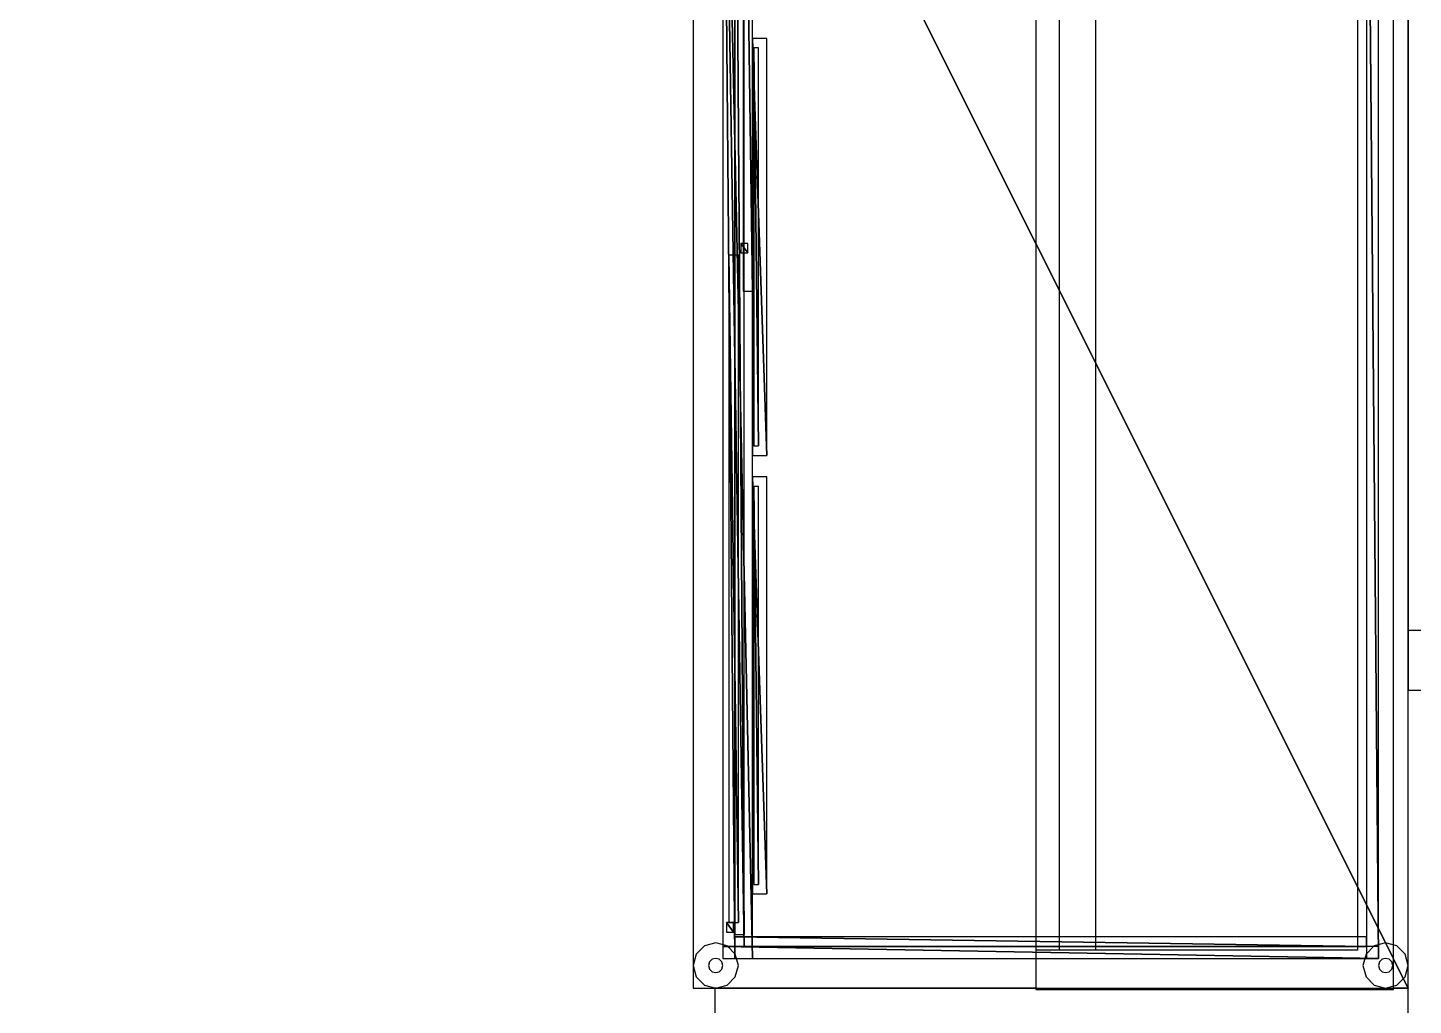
# Model space of a CAD drawing. Units: millimetres at full size, sheet at 1:50. Extents: x -9750 to 9750, y -6680 to 6675.
# Drawn here: x -862 to 300, y 2721 to 3541 of the extents above; entities that cross this region are included whole.
import ezdxf

# ---------------------------------------------------------------- set-up
doc = ezdxf.new("R2010")
doc.units = ezdxf.units.MM
doc.header["$LTSCALE"] = 50
for name, color, linetype in [('0-6_壁', 4, 'Continuous'), ('0-7_建具', 7, 'Continuous'), ('0-9_部品実装', 7, 'Continuous'), ('0-A_汎用オブジェクト（実装）', 4, 'Continuous')]:
    doc.layers.add(name, color=color, linetype=linetype)

msp = doc.modelspace()

# ---------------------------------------------------------------- wipeouts: each hides what was drawn before it
msp.add_wipeout([(-3365.77, 3792.05), (-3365.77, -1764.95), (296.23, -1764.95), (296.23, -1764.95)])

# ---------------------------------------------------------------- next in the draw order: wipeouts: each hides what was drawn before it
msp.add_wipeout([(-3365.77, 3792.05), (296.23, -1764.95), (296.23, 3792.05), (296.23, 3792.05)])

# ---------------------------------------------------------------- next in the draw order: linework, layer by layer
at = {"layer": '0-A_汎用オブジェクト（実装）'}
for p, q in [((-303.77, 3935.05), (-303.77, 2735.05)), ((-303.77, 3935.05), (-303.77, 2735.05)), ((-278.77, 3910.05), (-278.77, 2760.05)), ((-278.77, 3910.05), (-278.77, 2760.05)), ((-278.77, 3910.05), (-278.77, 2760.05)), ((-268.77, 2760.05), (-268.77, 3910.05)), ((-268.77, 2760.05), (-268.77, 3910.05)), ((-278.77, 3900.05), (-278.77, 2770.05)), ((-260.77, 2770.05), (-260.77, 3900.05)), ((-268.77, 3890.05), (-268.77, 2780.05)), ((-268.77, 3890.05), (-268.77, 2780.05)), ((-260.77, 2780.05), (-260.77, 3890.05)), ((-260.77, 2780.05), (-260.77, 3890.05)), ((-261.77, 3880.05), (-261.77, 3320.05)), ((-261.77, 3880.05), (-261.77, 3320.05)), ((-253.77, 3320.05), (-253.77, 3880.05)), ((-253.77, 3320.05), (-253.77, 3880.05)), ((-253.77, 3532.05), (-253.77, 3182.05)), ((-253.77, 3532.05), (-253.77, 3182.05)), ((-241.77, 3532.05), (-253.77, 3532.05)), ((-241.77, 3532.05), (-253.77, 3532.05)), ((-248.77, 3524.05), (-252.77, 3524.05)), ((-248.77, 3524.05), (-252.77, 3524.05)), ((-252.77, 3524.05), (-252.77, 3190.05)), ((-252.77, 3524.05), (-252.77, 3190.05)), ((-248.77, 3190.05), (-248.77, 3524.05)), ((-248.77, 3190.05), (-248.77, 3524.05)), ((-241.77, 3182.05), (-241.77, 3532.05)), ((-241.77, 3182.05), (-241.77, 3532.05)), ((-263.77, 3360.05), (-263.77, 3352.05)), ((-263.77, 3360.05), (-263.77, 3352.05)), ((-257.77, 3360.05), (-263.77, 3360.05)), ((-257.77, 3360.05), (-263.77, 3360.05)), ((-257.77, 3352.05), (-257.77, 3360.05)), ((-257.77, 3352.05), (-257.77, 3360.05)), ((-265.77, 3350.05), (-273.77, 3350.05)), ((-265.77, 3350.05), (-273.77, 3350.05)), ((-273.77, 3350.05), (-273.77, 2790.05)), ((-273.77, 3350.05), (-273.77, 2790.05)), ((-265.77, 2790.05), (-265.77, 3350.05)), ((-265.77, 2790.05), (-265.77, 3350.05)), ((-263.77, 3352.05), (-257.77, 3352.05)), ((-263.77, 3352.05), (-257.77, 3352.05)), ((-261.77, 3320.05), (-253.77, 3320.05)), ((-261.77, 3320.05), (-253.77, 3320.05)), ((-252.77, 3190.05), (-248.77, 3190.05)), ((-252.77, 3190.05), (-248.77, 3190.05)), ((-253.77, 3182.05), (-241.77, 3182.05)), ((-253.77, 3182.05), (-241.77, 3182.05)), ((-253.77, 3164.05), (-253.77, 2814.05)), ((-241.77, 3164.05), (-253.77, 3164.05)), ((-248.77, 3156.05), (-252.77, 3156.05)), ((-252.77, 3156.05), (-252.77, 2822.05)), ((-269.77, 2790.05), (-275.77, 2790.05)), ((-269.77, 2790.05), (-275.77, 2790.05)), ((-275.77, 2790.05), (-275.77, 2782.05)), ((-275.77, 2790.05), (-275.77, 2782.05)), ((-273.77, 2790.05), (-265.77, 2790.05)), ((-273.77, 2790.05), (-265.77, 2790.05)), ((-269.77, 2782.05), (-269.77, 2790.05)), ((-275.77, 2782.05), (-269.77, 2782.05)), ((-268.77, 2780.05), (-260.77, 2780.05)), ((-268.77, 2780.05), (-260.77, 2780.05)), ((-294.27, 2770.5), (-301.22, 2763.55)), ((-294.27, 2770.5), (-301.22, 2763.55)), ((-284.77, 2773.05), (-294.27, 2770.5)), ((-284.77, 2773.05), (-294.27, 2770.5)), ((-275.27, 2770.5), (-284.77, 2773.05)), ((-278.77, 2770.05), (-278.77, 2760.05)), ((-278.77, 2770.05), (-278.77, 2760.05)), ((-301.22, 2763.55), (-303.77, 2754.05)), ((-301.22, 2763.55), (-303.77, 2754.05)), ((-289.96, 2757.05), (-290.77, 2754.05)), ((-287.77, 2759.25), (-289.96, 2757.05)), ((-287.77, 2759.25), (-289.96, 2757.05)), ((-284.77, 2760.05), (-287.77, 2759.25)), ((-284.77, 2760.05), (-287.77, 2759.25)), ((-281.77, 2759.25), (-284.77, 2760.05)), ((-281.77, 2759.25), (-284.77, 2760.05)), ((-279.57, 2757.05), (-281.77, 2759.25)), ((-279.57, 2757.05), (-281.77, 2759.25)), ((-278.77, 2754.05), (-279.57, 2757.05)), ((-278.77, 2754.05), (-279.57, 2757.05)), ((-278.77, 2760.05), (-268.77, 2760.05)), ((-278.77, 2760.05), (-268.77, 2760.05)), ((-265.77, 2754.05), (-268.31, 2763.55)), ((-303.77, 2754.05), (-301.22, 2744.55)), ((-303.77, 2754.05), (-301.22, 2744.55)), ((-301.22, 2744.55), (-294.27, 2737.6)), ((-301.22, 2744.55), (-294.27, 2737.6)), ((-287.77, 2748.85), (-284.77, 2748.05)), ((-284.77, 2748.05), (-281.77, 2748.85)), ((-284.77, 2748.05), (-281.77, 2748.85)), ((-281.77, 2748.85), (-279.57, 2751.05)), ((-281.77, 2748.85), (-279.57, 2751.05)), ((-279.57, 2751.05), (-278.77, 2754.05)), ((-279.57, 2751.05), (-278.77, 2754.05)), ((-268.31, 2744.55), (-265.77, 2754.05))]:
    msp.add_line(p, q, dxfattribs=at)
for points in [[(-278.77, 3910.05), (-268.77, 2760.05), (-268.77, 3910.05)], [(-278.77, 3910.05), (-278.77, 2760.05), (-268.77, 2760.05)], [(-278.77, 3910.05), (-278.77, 2760.05), (-253.77, 2760.05)], [(-278.77, 3910.05), (-253.77, 2760.05), (-253.77, 3910.05)], [(-278.77, 3910.05), (-278.77, 2760.05), (-253.77, 2760.05)], [(-278.77, 3910.05), (-253.77, 2760.05), (-253.77, 3910.05)], [(-278.77, 3910.05), (-268.77, 2760.05), (-268.77, 3910.05)], [(-278.77, 3910.05), (-278.77, 2760.05), (-268.77, 2760.05)], [(-278.77, 3900.05), (-260.77, 2770.05), (-260.77, 3900.05)], [(-278.77, 3900.05), (-278.77, 2770.05), (-260.77, 2770.05)], [(-278.77, 3900.05), (-278.77, 2770.05), (-260.77, 2770.05)], [(-278.77, 3900.05), (-260.77, 2770.05), (-260.77, 3900.05)], [(-268.77, 3890.05), (-268.77, 2780.05), (-260.77, 2780.05)], [(-268.77, 3890.05), (-260.77, 2780.05), (-260.77, 3890.05)], [(-268.77, 3890.05), (-260.77, 2780.05), (-260.77, 3890.05)], [(-268.77, 3890.05), (-268.77, 2780.05), (-260.77, 2780.05)], [(-268.77, 3890.05), (-268.77, 2780.05), (-260.77, 2780.05)], [(-268.77, 3890.05), (-260.77, 2780.05), (-260.77, 3890.05)], [(-260.77, 3890.05), (-268.77, 3890.05), (-268.77, 2780.05), (-260.77, 2780.05), (-268.77, 3890.05), (-260.77, 2780.05)], [(-261.77, 3880.05), (-261.77, 3320.05), (-253.77, 3320.05)], [(-261.77, 3880.05), (-253.77, 3320.05), (-253.77, 3880.05)], [(-261.77, 3880.05), (-261.77, 3320.05), (-253.77, 3320.05)], [(-261.77, 3880.05), (-253.77, 3320.05), (-253.77, 3880.05)], [(-253.77, 3532.05), (-253.77, 3182.05), (-241.77, 3182.05)], [(-253.77, 3532.05), (-241.77, 3182.05), (-241.77, 3532.05)], [(-253.77, 3532.05), (-241.77, 3182.05), (-241.77, 3532.05)], [(-253.77, 3532.05), (-253.77, 3182.05), (-241.77, 3182.05)], [(-252.77, 3524.05), (-248.77, 3190.05), (-248.77, 3524.05)], [(-252.77, 3524.05), (-252.77, 3190.05), (-248.77, 3190.05)], [(-252.77, 3524.05), (-248.77, 3190.05), (-248.77, 3524.05)], [(-252.77, 3524.05), (-252.77, 3190.05), (-248.77, 3190.05)], [(-263.77, 3360.05), (-257.77, 3352.05), (-257.77, 3360.05)], [(-263.77, 3360.05), (-263.77, 3352.05), (-257.77, 3352.05)], [(-263.77, 3360.05), (-257.77, 3352.05), (-257.77, 3360.05)], [(-263.77, 3360.05), (-263.77, 3352.05), (-257.77, 3352.05)], [(-273.77, 3350.05), (-265.77, 2790.05), (-265.77, 3350.05)], [(-273.77, 3350.05), (-273.77, 2790.05), (-265.77, 2790.05)], [(-273.77, 3350.05), (-265.77, 2790.05), (-265.77, 3350.05)], [(-273.77, 3350.05), (-273.77, 2790.05), (-265.77, 2790.05)], [(-253.77, 3164.05), (-253.77, 2814.05), (-241.77, 2814.05)], [(-253.77, 3164.05), (-241.77, 2814.05), (-241.77, 3164.05)], [(-253.77, 3164.05), (-241.77, 2814.05), (-241.77, 3164.05)], [(-253.77, 3164.05), (-253.77, 2814.05), (-241.77, 2814.05)], [(-252.77, 3156.05), (-252.77, 2822.05), (-248.77, 2822.05)], [(-252.77, 3156.05), (-248.77, 2822.05), (-248.77, 3156.05)], [(-252.77, 3156.05), (-252.77, 2822.05), (-248.77, 2822.05)], [(-252.77, 3156.05), (-248.77, 2822.05), (-248.77, 3156.05)], [(-275.77, 2790.05), (-275.77, 2782.05), (-269.77, 2782.05)], [(-275.77, 2790.05), (-269.77, 2782.05), (-269.77, 2790.05)], [(-275.77, 2790.05), (-269.77, 2782.05), (-269.77, 2790.05)], [(-275.77, 2790.05), (-275.77, 2782.05), (-269.77, 2782.05)]]:
    msp.add_lwpolyline(points, close=True, dxfattribs=at)
for points in [[(-278.77, 3910.05), (-278.77, 2760.05), (-253.77, 2760.05)], [(-278.77, 2760.05), (-253.77, 2760.05), (-253.77, 3910.05)], [(-253.77, 2760.05), (-253.77, 3910.05), (-278.77, 3910.05)], [(-278.77, 3900.05), (-278.77, 2770.05), (-260.77, 2770.05)], [(-278.77, 2770.05), (-260.77, 2770.05), (-260.77, 3900.05)], [(-260.77, 3890.05), (-268.77, 3890.05), (-268.77, 2780.05)], [(-268.77, 3890.05), (-268.77, 2780.05), (-260.77, 2780.05)], [(-268.77, 2780.05), (-260.77, 2780.05), (-260.77, 3890.05)], [(-260.77, 2780.05), (-260.77, 3890.05), (-268.77, 3890.05)], [(-253.77, 3164.05), (-253.77, 2814.05), (-241.77, 2814.05)], [(-253.77, 2814.05), (-241.77, 2814.05), (-241.77, 3164.05)], [(-241.77, 2814.05), (-241.77, 3164.05), (-253.77, 3164.05)], [(-252.77, 3156.05), (-252.77, 2822.05), (-248.77, 2822.05)], [(-252.77, 2822.05), (-248.77, 2822.05), (-248.77, 3156.05)], [(-248.77, 2822.05), (-248.77, 3156.05), (-252.77, 3156.05)], [(-275.77, 2782.05), (-269.77, 2782.05), (-269.77, 2790.05)], [(-268.31, 2763.55), (-275.27, 2770.5), (-284.77, 2773.05)], [(-265.77, 2754.05), (-268.31, 2763.55), (-275.27, 2770.5)], [(-289.96, 2757.05), (-290.77, 2754.05), (-289.96, 2751.05)], [(-290.77, 2754.05), (-289.96, 2751.05), (-287.77, 2748.85)], [(-289.96, 2751.05), (-287.77, 2748.85), (-284.77, 2748.05)]]:
    msp.add_lwpolyline(points, dxfattribs=at)

# ---------------------------------------------------------------- next in the draw order: wipeouts: each hides what was drawn before it
at = {"color": 7}
msp.add_wipeout([(396.23, 5045.05), (296.23, 5045.05), (296.23, -1764.95), (296.23, -1764.95)], dxfattribs=at)

# ---------------------------------------------------------------- next in the draw order: wipeouts: each hides what was drawn before it
msp.add_wipeout([(396.23, 5045.05), (296.23, -1764.95), (396.23, -1764.95), (396.23, -1764.95)], dxfattribs=at)

# ---------------------------------------------------------------- next in the draw order: linework, layer by layer
at = {"layer": '0-6_壁', "color": 3}
msp.add_line((296.23, 5045.05), (296.23, 3035.05), dxfattribs=at)

# ---------------------------------------------------------------- next in the draw order: wipeouts: each hides what was drawn before it
msp.add_wipeout([(296.23, 1435.05), (396.23, 1435.05), (396.23, 3035.05), (396.23, 3035.05)])

# ---------------------------------------------------------------- next in the draw order: wipeouts: each hides what was drawn before it
msp.add_wipeout([(296.23, 1435.05), (396.23, 3035.05), (296.23, 3035.05), (296.23, 3035.05)])

# ---------------------------------------------------------------- next in the draw order: linework, layer by layer
at = {"layer": '0-7_建具'}
for p, q in [((396.23, 3035.05), (296.23, 3035.05)), ((296.23, 2735.05), (296.23, 2985.05))]:
    msp.add_line(p, q, dxfattribs=at)
msp.add_lwpolyline([(296.23, 3035.05), (296.23, 2985.05), (396.23, 2985.05), (396.23, 3035.05)], close=True, dxfattribs=at)
msp.add_solid([(296.23, 1435.05), (296.23, 3035.05), (296.23, 3035.05)], dxfattribs=at)
at = {"layer": '0-A_汎用オブジェクト（実装）'}
for p, q in [((296.23, 2754.05), (293.69, 2763.55)), ((293.69, 2744.55), (296.23, 2754.05))]:
    msp.add_line(p, q, dxfattribs=at)

# ---------------------------------------------------------------- next in the draw order: wipeouts: each hides what was drawn before it
msp.add_wipeout([(296.23, 2175.84), (296.23, 2735.05), (-285.56, 2735.05), (-285.56, 2735.05)])

# ---------------------------------------------------------------- next in the draw order: wipeouts: each hides what was drawn before it
msp.add_wipeout([(296.23, 2175.84), (-285.56, 2735.05), (-285.56, 2175.84), (-285.56, 2175.84)])

# ---------------------------------------------------------------- next in the draw order: linework, layer by layer
at = {"layer": '0-9_部品実装', "color": 4}
for p, q in [((-285.56, 2735.05), (-285.56, 1333.9)), ((-16.27, 2735.05), (-285.56, 2735.05))]:
    msp.add_line(p, q, dxfattribs=at)
msp.add_lwpolyline([(283.73, 935.05), (296.23, 935.05), (296.23, 2735.05), (283.73, 2735.05)], dxfattribs=at)
at = {"layer": '0-A_汎用オブジェクト（実装）'}
for p, q in [((296.23, 2735.05), (296.23, 3935.05)), ((296.23, 2735.05), (296.23, 3935.05)), ((-294.27, 2737.6), (-284.77, 2735.05)), ((-284.77, 2735.05), (-275.27, 2737.6))]:
    msp.add_line(p, q, dxfattribs=at)
for points in [[(-294.27, 2737.6), (-284.77, 2735.05), (-275.27, 2737.6), (-268.31, 2744.55)], [(-275.27, 2737.6), (-268.31, 2744.55), (-265.77, 2754.05)]]:
    msp.add_lwpolyline(points, dxfattribs=at)

# ---------------------------------------------------------------- next in the draw order: wipeouts: each hides what was drawn before it
msp.add_wipeout([(283.73, 4533.93), (-16.27, 4533.93), (-16.27, 2733.93), (-16.27, 2733.93)])

# ---------------------------------------------------------------- next in the draw order: wipeouts: each hides what was drawn before it
msp.add_wipeout([(283.73, 4533.93), (-16.27, 2733.93), (283.73, 2733.93), (283.73, 2733.93)])

# ---------------------------------------------------------------- next in the draw order: linework, layer by layer
at = {"layer": '0-9_部品実装', "color": 4}
msp.add_line((33.73, 3653.93), (33.73, 2766.93), dxfattribs=at)
msp.add_lwpolyline([(283.73, 4533.93), (-16.27, 4533.93), (-16.27, 2733.93), (283.73, 2733.93)], close=True, dxfattribs=at)
for points in [[(-16.27, 4500.93), (253.73, 4500.93), (253.73, 2766.93), (-16.03, 2766.93)], [(3.73, 2766.93), (3.73, 3703.93), (33.73, 3703.93)]]:
    msp.add_lwpolyline(points, dxfattribs=at)
at = {"layer": '0-9_部品実装'}
msp.add_solid([(283.73, 4533.93), (283.73, 2733.93), (283.73, 2733.93)], dxfattribs=at)
at = {"layer": '0-A_汎用オブジェクト（実装）'}
for p, q in [((261.23, 3910.05), (261.23, 2760.05)), ((261.23, 3910.05), (261.23, 2760.05)), ((271.23, 2760.05), (271.23, 3910.05)), ((271.23, 2760.05), (271.23, 3910.05)), ((271.23, 2770.05), (-278.77, 2770.05)), ((271.23, 2770.05), (-278.77, 2770.05)), ((261.23, 2778.05), (-268.77, 2778.05)), ((261.23, 2778.05), (-268.77, 2778.05)), ((-268.77, 2770.05), (261.23, 2770.05)), ((261.23, 2770.05), (261.23, 2778.05)), ((261.23, 2770.05), (261.23, 2778.05)), ((271.23, 2760.05), (271.23, 2770.05)), ((271.23, 2760.05), (271.23, 2770.05)), ((-278.77, 2760.05), (271.23, 2760.05)), ((-278.77, 2760.05), (271.23, 2760.05)), ((261.23, 2760.05), (271.23, 2760.05)), ((261.23, 2760.05), (271.23, 2760.05)), ((272.04, 2757.05), (271.23, 2754.05)), ((272.04, 2757.05), (271.23, 2754.05)), ((274.23, 2759.25), (272.04, 2757.05)), ((274.23, 2759.25), (272.04, 2757.05)), ((277.23, 2760.05), (274.23, 2759.25)), ((277.23, 2760.05), (274.23, 2759.25)), ((280.23, 2759.25), (277.23, 2760.05)), ((271.23, 2754.05), (272.04, 2751.05)), ((271.23, 2754.05), (272.04, 2751.05)), ((272.04, 2751.05), (274.23, 2748.85)), ((272.04, 2751.05), (274.23, 2748.85)), ((274.23, 2748.85), (277.23, 2748.05)), ((274.23, 2748.85), (277.23, 2748.05)), ((277.23, 2748.05), (280.23, 2748.85)), ((286.73, 2737.6), (293.69, 2744.55)), ((-303.77, 2735.05), (296.23, 2735.05)), ((-303.77, 2735.05), (296.23, 2735.05)), ((267.73, 2737.6), (277.23, 2735.05)), ((277.23, 2735.05), (286.73, 2737.6)), ((277.23, 2735.05), (286.73, 2737.6))]:
    msp.add_line(p, q, dxfattribs=at)
for points in [[(-303.77, 3935.05), (296.23, 2735.05), (296.23, 3935.05)], [(-303.77, 3935.05), (-303.77, 2735.05), (296.23, 2735.05)], [(-303.77, 3935.05), (296.23, 2735.05), (296.23, 3935.05)], [(-303.77, 3935.05), (-303.77, 2735.05), (296.23, 2735.05)], [(261.23, 3910.05), (261.23, 2760.05), (271.23, 2760.05)], [(261.23, 3910.05), (271.23, 2760.05), (271.23, 3910.05)], [(261.23, 3910.05), (271.23, 2760.05), (271.23, 3910.05)], [(261.23, 3910.05), (261.23, 2760.05), (271.23, 2760.05)], [(-278.77, 2770.05), (-278.77, 2760.05), (271.23, 2760.05), (-278.77, 2770.05), (271.23, 2760.05), (271.23, 2770.05)], [(-278.77, 2770.05), (271.23, 2760.05), (271.23, 2770.05), (-278.77, 2770.05), (-278.77, 2760.05), (271.23, 2760.05)], [(-268.77, 2778.05), (-268.77, 2770.05), (261.23, 2770.05)], [(-268.77, 2778.05), (261.23, 2770.05), (261.23, 2778.05)]]:
    msp.add_lwpolyline(points, close=True, dxfattribs=at)
for points in [[(-268.77, 2778.05), (-268.77, 2770.05), (261.23, 2770.05), (-268.77, 2778.05), (261.23, 2770.05), (261.23, 2778.05), (-268.77, 2778.05), (-268.77, 2770.05)], [(-268.77, 2778.05), (-268.77, 2770.05), (261.23, 2770.05)], [(267.73, 2770.5), (260.78, 2763.55), (258.23, 2754.05)], [(277.23, 2773.05), (267.73, 2770.5), (260.78, 2763.55)], [(286.73, 2770.5), (277.23, 2773.05), (267.73, 2770.5)], [(293.69, 2763.55), (286.73, 2770.5), (277.23, 2773.05)], [(296.23, 2754.05), (293.69, 2763.55), (286.73, 2770.5)], [(260.78, 2763.55), (258.23, 2754.05), (260.78, 2744.55)], [(282.43, 2757.05), (280.23, 2759.25), (277.23, 2760.05)], [(283.23, 2754.05), (282.43, 2757.05), (280.23, 2759.25)], [(282.43, 2751.05), (283.23, 2754.05), (282.43, 2757.05)], [(258.23, 2754.05), (260.78, 2744.55), (267.73, 2737.6)], [(260.78, 2744.55), (267.73, 2737.6), (277.23, 2735.05)], [(277.23, 2748.05), (280.23, 2748.85), (282.43, 2751.05)], [(280.23, 2748.85), (282.43, 2751.05), (283.23, 2754.05)], [(286.73, 2737.6), (293.69, 2744.55), (296.23, 2754.05)]]:
    msp.add_lwpolyline(points, dxfattribs=at)

doc.saveas('drawing.dxf')
